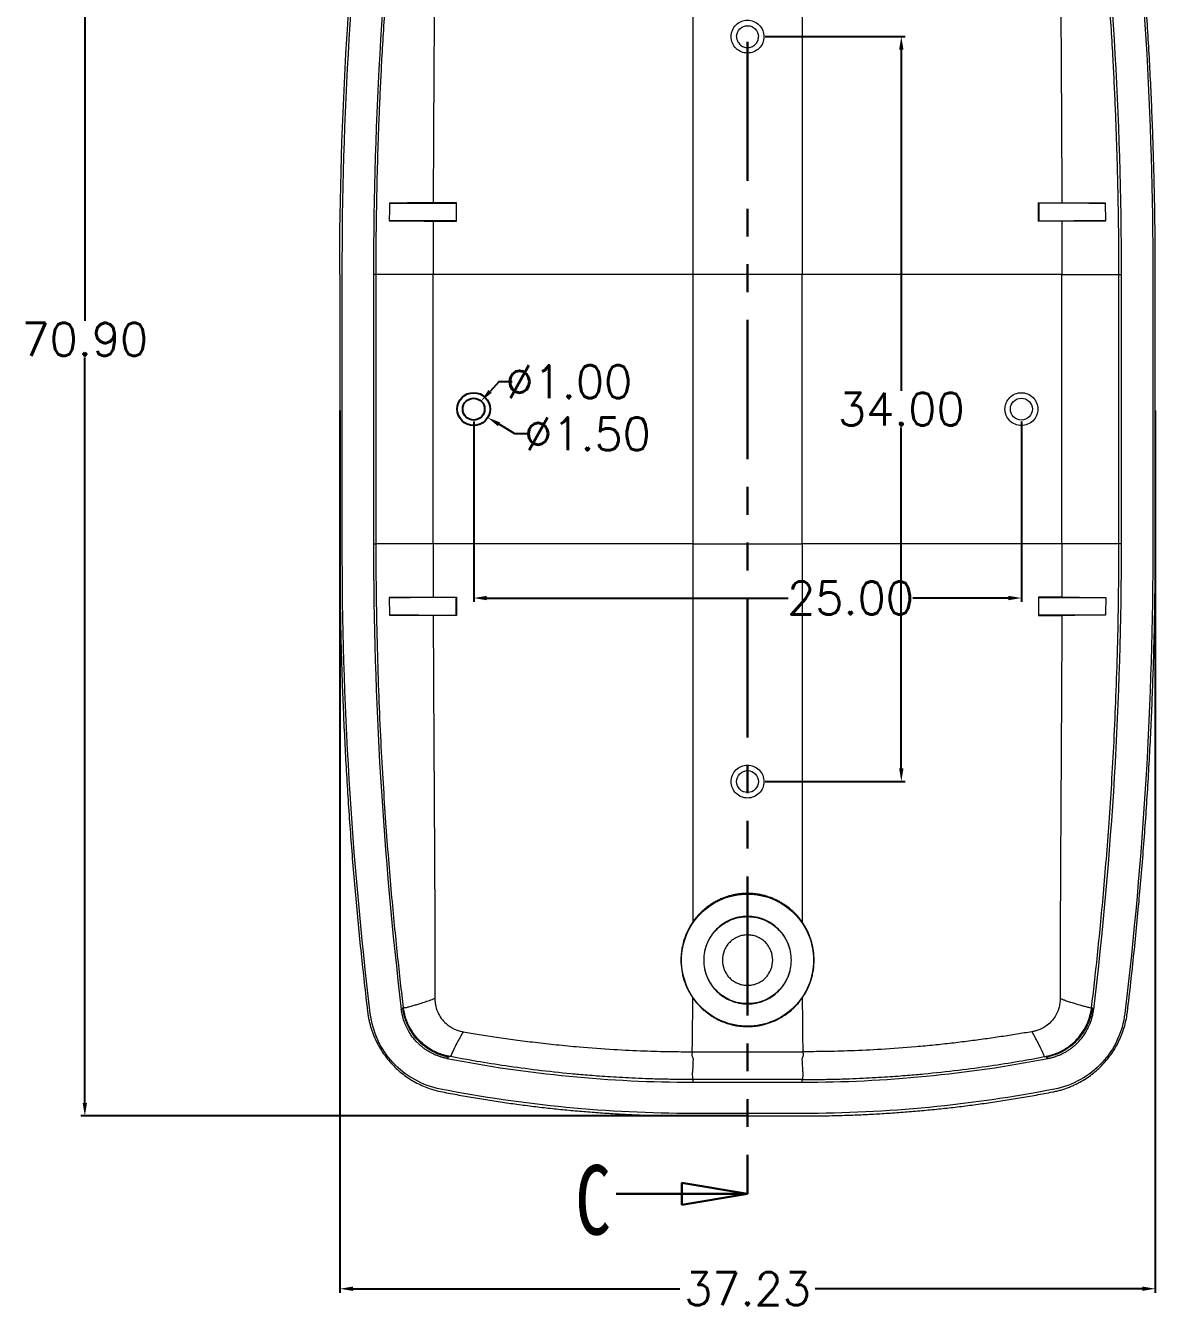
# Model space of a CAD drawing. Header units: inches. Extents: x 1127 to 2406, y 573 to 922.
# Drawn here: x 2200.9 to 2252.4, y 659.8 to 718.4 of the extents above; entities that cross this region are included whole.
import ezdxf

# ---------------------------------------------------------------- set-up
doc = ezdxf.new("R2010")
doc.units = ezdxf.units.IN
doc.linetypes.add('PHANTOM', pattern=[12.7, 6.35, -1.27, 1.27, -1.27, 1.27, -1.27])
doc.styles.add('SLDTEXTSTYLE0', font='TXT', dxfattribs={"width": 0.75})
doc.styles.get("Standard").update_dxf_attribs({"font": 'txt', "bigfont": 'gbcbig.shx'})
doc.dimstyles.new('2', dxfattribs={"dimtxt": 1.5, "dimasz": 0.6, "dimexe": 0.18, "dimexo": 0.0625, "dimgap": 0.09, "dimtad": 0, "dimtih": 1, "dimtoh": 1, "dimzin": 0, "dimdsep": 46, "dimtxsty": 'Standard', "dimcen": 0, "dimadec": 0, "dimazin": 2, "dimtfac": 1, "dimtofl": 0, "dimtmove": 0, "dimatfit": 3, "dimfxl": 1, "dimtolj": 1, "dimtzin": 0, "dimarcsym": 0})

# ---------------------------------------------------------------- blocks, each defined once
blk = doc.blocks.new('_CLOSED')
at = {"color": 0, "linetype": 'ByBlock', "lineweight": -2}
for p, q in [((-1, 0.166667), (0, 0)), ((-1, 0.166667), (-1, -0.166667)), ((0, 0), (-1, -0.166667)), ((0, 0), (-1, 0))]:
    blk.add_line(p, q, dxfattribs=at)
blk = doc.blocks.new('*D174')
at = {"color": 0, "lineweight": -2}
for p, q in [((2233.756, 739.552), (2203.391, 739.552)), ((2203.571, 738.952), (2203.571, 704.94)), ((2203.571, 669.248), (2203.571, 703.26)), ((2233.756, 668.648), (2203.391, 668.648))]:
    blk.add_line(p, q, dxfattribs=at)
at = {"color": 0}
for points in [[(2203.471, 738.952), (2203.671, 738.952), (2203.571, 739.552)], [(2203.471, 669.248), (2203.671, 669.248), (2203.571, 668.648)]]:
    blk.add_solid(points, dxfattribs=at)
at = {"layer": 'Defpoints', "color": 0}
for p in [(2203.571, 739.552), (2233.819, 739.552), (2233.819, 668.648)]:
    blk.add_point(p, dxfattribs=at)
at = {"color": 0, "insert": (2203.571, 704.1), "char_height": 1.5, "attachment_point": 5}
blk.add_mtext('\\A1;70.90', dxfattribs=at)
blk = doc.blocks.new('*D175')
at = {"color": 0, "lineweight": -2}
for p, q in [((2215.206, 700.848), (2215.206, 660.583)), ((2252.432, 700.848), (2252.432, 660.583)), ((2215.806, 660.763), (2230.729, 660.763)), ((2251.832, 660.763), (2236.909, 660.763))]:
    blk.add_line(p, q, dxfattribs=at)
at = {"color": 0}
for points in [[(2215.806, 660.863), (2215.806, 660.663), (2215.206, 660.763)], [(2251.832, 660.863), (2251.832, 660.663), (2252.432, 660.763)]]:
    blk.add_solid(points, dxfattribs=at)
at = {"layer": 'Defpoints', "color": 0}
for p in [(2215.206, 700.911), (2252.432, 700.911), (2252.432, 660.763)]:
    blk.add_point(p, dxfattribs=at)
at = {"color": 0, "insert": (2233.819, 660.763), "char_height": 1.5, "attachment_point": 5}
blk.add_mtext('\\A1;37.23', dxfattribs=at)
blk = doc.blocks.new('*D176')
at = {"color": 0, "lineweight": -2}
for p, q in [((2221.319, 700.348), (2221.319, 692.108)), ((2246.319, 700.348), (2246.319, 692.108)), ((2221.919, 692.288), (2235.681, 692.288)), ((2245.719, 692.288), (2241.361, 692.288))]:
    blk.add_line(p, q, dxfattribs=at)
at = {"color": 0}
for points in [[(2221.919, 692.388), (2221.919, 692.188), (2221.319, 692.288)], [(2245.719, 692.388), (2245.719, 692.188), (2246.319, 692.288)]]:
    blk.add_solid(points, dxfattribs=at)
at = {"layer": 'Defpoints', "color": 0}
for p in [(2221.319, 700.411), (2246.319, 700.411), (2246.319, 692.288)]:
    blk.add_point(p, dxfattribs=at)
at = {"color": 0, "insert": (2238.521, 692.288), "char_height": 1.5, "attachment_point": 5}
blk.add_mtext('\\A1;25.00', dxfattribs=at)
blk = doc.blocks.new('*D177')
at = {"color": 0, "lineweight": -2}
for p, q in [((2234.631, 717.911), (2241.018, 717.911)), ((2240.838, 717.311), (2240.838, 701.751)), ((2240.838, 684.511), (2240.838, 700.071)), ((2234.631, 683.911), (2241.018, 683.911))]:
    blk.add_line(p, q, dxfattribs=at)
at = {"color": 0}
for points in [[(2240.738, 717.311), (2240.938, 717.311), (2240.838, 717.911)], [(2240.738, 684.511), (2240.938, 684.511), (2240.838, 683.911)]]:
    blk.add_solid(points, dxfattribs=at)
at = {"layer": 'Defpoints', "color": 0}
for p in [(2234.569, 717.911), (2240.838, 717.911), (2234.569, 683.911)]:
    blk.add_point(p, dxfattribs=at)
at = {"color": 0, "insert": (2240.838, 700.911), "char_height": 1.5, "attachment_point": 5}
blk.add_mtext('\\A1;34.00', dxfattribs=at)
blk = doc.blocks.new('*D193')
at = {"color": 0, "lineweight": -2}
for p, q in [((2222.473, 702.159), (2222.066, 701.718)), ((2223.073, 702.159), (2222.473, 702.159))]:
    blk.add_line(p, q, dxfattribs=at)
at = {"color": 0}
blk.add_solid([(2221.992, 701.786), (2222.139, 701.65), (2221.658, 701.278)], dxfattribs=at)
at = {"layer": 'Defpoints', "color": 0}
for p in [(2221.658, 701.278), (2220.979, 700.544)]:
    blk.add_point(p, dxfattribs=at)
at = {"color": 0, "insert": (2225.663, 702.159), "char_height": 1.5, "attachment_point": 5}
blk.add_mtext('\\A1;∅1.00', dxfattribs=at)
blk = doc.blocks.new('*D194')
at = {"color": 0, "lineweight": -2}
for p, q in [((2223.199, 699.782), (2222.476, 700.216)), ((2223.799, 699.782), (2223.199, 699.782))]:
    blk.add_line(p, q, dxfattribs=at)
at = {"color": 0}
blk.add_solid([(2222.528, 700.302), (2222.425, 700.13), (2221.962, 700.525)], dxfattribs=at)
at = {"layer": 'Defpoints', "color": 0}
for p in [(2220.676, 701.297), (2221.962, 700.525)]:
    blk.add_point(p, dxfattribs=at)
at = {"color": 0, "insert": (2226.514, 699.782), "char_height": 1.5, "attachment_point": 5}
blk.add_mtext('\\A1;∅1.50', dxfattribs=at)

msp = doc.modelspace()

# ---------------------------------------------------------------- linework, layer by layer
at = {"color": 1, "linetype": 'PHANTOM', "lineweight": 30}
msp.add_line((2233.819, 743.079), (2233.819, 665.096), dxfattribs=at)
at = {"color": 7, "linetype": 'Continuous', "lineweight": 15}
for p, q in [((2217.482, 710.311), (2220.519, 710.311)), ((2220.519, 710.311), (2220.537, 710.329)), ((2220.519, 710.311), (2220.519, 709.511)), ((2220.537, 709.492), (2220.537, 710.329)), ((2247.119, 710.311), (2247.101, 710.329)), ((2247.119, 710.311), (2247.119, 709.511)), ((2250.155, 710.311), (2247.119, 710.311)), ((2250.173, 709.511), (2250.155, 710.311)), ((2220.519, 709.511), (2217.465, 709.511)), ((2220.537, 709.492), (2220.519, 709.511)), ((2247.101, 709.492), (2247.119, 709.511)), ((2247.119, 709.511), (2250.173, 709.511)), ((2215.206, 707.061), (2215.206, 694.761)), ((2215.319, 694.761), (2215.319, 707.061)), ((2216.748, 707.061), (2216.748, 694.761)), ((2216.866, 707.061), (2216.748, 707.061)), ((2216.866, 694.761), (2216.866, 707.061)), ((2219.467, 694.761), (2219.467, 707.061)), ((2231.319, 707.061), (2219.467, 707.061)), ((2236.319, 707.061), (2231.319, 707.061)), ((2231.319, 707.061), (2231.319, 694.761)), ((2248.171, 707.061), (2236.319, 707.061)), ((2236.319, 694.761), (2236.319, 707.061)), ((2248.171, 694.761), (2248.171, 707.061)), ((2250.771, 707.061), (2250.89, 707.061)), ((2250.771, 694.761), (2250.771, 707.061)), ((2250.89, 694.761), (2250.89, 707.061)), ((2252.319, 707.061), (2252.319, 694.761)), ((2252.432, 694.761), (2252.432, 707.061)), ((2216.748, 694.761), (2216.866, 694.761)), ((2231.319, 694.761), (2219.467, 694.761)), ((2231.319, 694.761), (2236.319, 694.761)), ((2248.171, 694.761), (2236.319, 694.761)), ((2250.89, 694.761), (2250.771, 694.761)), ((2217.465, 692.311), (2217.482, 691.511)), ((2220.519, 692.311), (2217.465, 692.311)), ((2220.537, 692.329), (2220.519, 692.311)), ((2220.519, 691.511), (2220.519, 692.311)), ((2247.101, 692.329), (2247.119, 692.311)), ((2247.101, 692.329), (2247.101, 691.493)), ((2247.119, 692.311), (2250.173, 692.311)), ((2247.119, 691.511), (2247.119, 692.311)), ((2217.482, 691.511), (2220.519, 691.511)), ((2220.519, 691.511), (2220.537, 691.493)), ((2247.119, 691.511), (2247.101, 691.493)), ((2250.155, 691.511), (2247.119, 691.511)), ((2216.476, 673.41), (2216.486, 673.334)), ((2218.016, 673.514), (2218.083, 673.578)), ((2249.621, 673.514), (2249.555, 673.578)), ((2251.151, 673.333), (2251.161, 673.409)), ((2220.096, 671.275), (2220.167, 671.336)), ((2220.184, 671.371), (2220.167, 671.336)), ((2231.296, 671.581), (2236.341, 671.581)), ((2247.436, 671.368), (2247.47, 671.336)), ((2247.47, 671.336), (2247.542, 671.275)), ((2231.319, 670.31), (2231.319, 670.19)), ((2236.319, 670.31), (2231.319, 670.31)), ((2231.319, 670.19), (2236.319, 670.19)), ((2236.319, 670.19), (2236.319, 670.31)), ((2236.319, 668.761), (2231.319, 668.761)), ((2231.319, 668.648), (2236.319, 668.648))]:
    msp.add_line(p, q, dxfattribs=at)
at = {"color": 7, "linetype": 'Continuous', "lineweight": 30}
msp.add_line((2227.819, 665.096), (2233.819, 665.096), dxfattribs=at)
for radius in [0.75, 0.5]:
    msp.add_circle((2221.319, 700.911), radius)
at = {"color": 7, "linetype": 'Continuous', "lineweight": 15}
for points in [[(2215.206, 707.061), (2215.206, 714.225), (2215.635, 721.39), (2216.488, 728.504)], [(2215.319, 707.061), (2215.319, 714.223), (2215.747, 721.385), (2216.6, 728.496)], [(2218.037, 728.475), (2217.179, 721.372), (2216.748, 714.216), (2216.748, 707.061)], [(2250.89, 707.061), (2250.89, 714.216), (2250.459, 721.372), (2249.601, 728.475)], [(2251.038, 728.496), (2251.891, 721.385), (2252.319, 714.223), (2252.319, 707.061)], [(2231.319, 724.326), (2231.319, 718.597), (2231.319, 712.829), (2231.319, 707.061)], [(2236.319, 724.326), (2236.319, 718.597), (2236.319, 712.829), (2236.319, 707.061)], [(2217.482, 710.311), (2217.476, 710.044), (2217.47, 709.777), (2217.465, 709.511)], [(2247.101, 710.329), (2247.456, 710.328), (2247.811, 710.328), (2248.166, 710.328)], [(2247.101, 709.492), (2247.101, 709.771), (2247.101, 710.05), (2247.101, 710.329)], [(2219.47, 709.493), (2219.467, 708.683), (2219.466, 707.872), (2219.467, 707.061)], [(2248.168, 709.493), (2247.812, 709.493), (2247.457, 709.493), (2247.101, 709.492)], [(2250.173, 709.511), (2249.573, 709.504), (2248.901, 709.498), (2248.168, 709.493)], [(2248.168, 709.493), (2248.171, 708.683), (2248.172, 707.872), (2248.171, 707.061)], [(2219.467, 707.061), (2218.479, 707.061), (2217.604, 707.061), (2216.866, 707.061)], [(2248.171, 707.061), (2249.159, 707.061), (2250.034, 707.061), (2250.771, 707.061)], [(2216.6, 673.325), (2215.747, 680.436), (2215.319, 687.598), (2215.319, 694.761)], [(2216.748, 694.761), (2216.748, 687.662), (2217.172, 680.563), (2218.016, 673.514)], [(2219.467, 694.761), (2218.479, 694.761), (2217.604, 694.761), (2216.866, 694.761)], [(2219.467, 694.761), (2219.466, 693.95), (2219.467, 693.139), (2219.47, 692.328)], [(2231.319, 694.761), (2231.319, 688.993), (2231.319, 683.225), (2231.319, 677.496)], [(2236.319, 694.761), (2236.319, 688.993), (2236.319, 683.225), (2236.319, 677.496)], [(2248.171, 694.761), (2248.172, 693.95), (2248.171, 693.139), (2248.168, 692.328)], [(2250.771, 694.761), (2250.034, 694.761), (2249.159, 694.761), (2248.171, 694.761)], [(2249.621, 673.514), (2250.466, 680.563), (2250.89, 687.662), (2250.89, 694.761)], [(2252.319, 694.761), (2252.319, 687.598), (2251.891, 680.436), (2251.038, 673.325)], [(2219.47, 692.328), (2219.825, 692.328), (2220.181, 692.328), (2220.537, 692.329)], [(2220.537, 692.329), (2220.537, 692.05), (2220.537, 691.771), (2220.537, 691.493)], [(2248.168, 692.328), (2248.901, 692.323), (2249.573, 692.317), (2250.173, 692.311)], [(2250.173, 692.311), (2250.167, 692.044), (2250.161, 691.777), (2250.155, 691.511)], [(2220.537, 691.493), (2220.182, 691.493), (2219.827, 691.493), (2219.472, 691.494)], [(2220.259, 671.357), (2220.234, 671.361), (2220.209, 671.366), (2220.184, 671.371)], [(2220.096, 671.275), (2223.79, 670.554), (2227.555, 670.19), (2231.319, 670.19)], [(2236.319, 670.19), (2240.083, 670.19), (2243.847, 670.554), (2247.542, 671.275)], [(2231.319, 668.761), (2227.456, 668.761), (2223.594, 669.135), (2219.803, 669.876)], [(2247.834, 669.876), (2244.043, 669.135), (2240.181, 668.761), (2236.319, 668.761)]]:
    msp.add_open_spline(points, degree=3, dxfattribs=at)
for points, knots in [([(2252.432, 707.061), (2252.431, 707.509), (2252.429, 708.405), (2252.413, 709.749), (2252.388, 711.093), (2252.353, 712.436), (2252.308, 713.778), (2252.253, 715.12), (2252.188, 716.461), (2252.113, 717.802), (2252.028, 719.142), (2251.932, 720.481), (2251.827, 721.82), (2251.712, 723.158), (2251.587, 724.495), (2251.452, 725.832), (2251.307, 727.169), (2251.202, 728.059), (2251.149, 728.504)], [0, 0, 0, 0, 0.062561, 0.125098, 0.187613, 0.250112, 0.312596, 0.37507, 0.437537, 0.5, 0.562463, 0.62493, 0.687404, 0.749888, 0.812387, 0.874902, 0.937439, 1, 1, 1, 1]), ([(2219.55, 727.077), (2219.55, 726.705), (2219.549, 725.935), (2219.546, 724.739), (2219.542, 723.462), (2219.535, 722.103), (2219.528, 720.662), (2219.519, 719.139), (2219.509, 717.535), (2219.499, 715.848), (2219.488, 714.081), (2219.479, 712.231), (2219.474, 710.971), (2219.472, 710.328)], [0, 0, 0, 0, 0.066883, 0.138582, 0.215092, 0.29641, 0.382533, 0.473457, 0.569179, 0.669696, 0.775005, 0.885105, 1, 1, 1, 1]), ([(2248.087, 727.077), (2248.087, 726.705), (2248.088, 725.936), (2248.091, 724.74), (2248.096, 723.462), (2248.102, 722.103), (2248.11, 720.662), (2248.119, 719.139), (2248.129, 717.535), (2248.139, 715.849), (2248.149, 714.081), (2248.159, 712.232), (2248.163, 710.971), (2248.166, 710.328)], [0, 0, 0, 0, 0.06688, 0.138576, 0.215085, 0.296401, 0.382524, 0.473448, 0.56917, 0.669689, 0.775, 0.885102, 1, 1, 1, 1]), ([(2216.866, 707.061), (2216.867, 707.516), (2216.869, 708.413), (2216.885, 709.74), (2216.908, 711.026), (2216.94, 712.273), (2216.979, 713.48), (2217.024, 714.648), (2217.075, 715.776), (2217.16, 717.416), (2217.289, 719.5), (2217.478, 721.961), (2217.676, 724.18), (2217.821, 725.577), (2217.89, 726.236)], [0, 0, 0, 0, 0.071091, 0.140122, 0.207096, 0.272016, 0.334884, 0.3957, 0.454465, 0.511176, 0.652115, 0.780576, 0.896542, 1, 1, 1, 1]), ([(2250.771, 707.061), (2250.77, 707.516), (2250.768, 708.413), (2250.753, 709.74), (2250.729, 711.026), (2250.698, 712.273), (2250.659, 713.48), (2250.613, 714.648), (2250.562, 715.776), (2250.478, 717.416), (2250.349, 719.5), (2250.16, 721.961), (2249.962, 724.18), (2249.816, 725.577), (2249.748, 726.236)], [0, 0, 0, 0, 0.071091, 0.140122, 0.207097, 0.272017, 0.334884, 0.395701, 0.454465, 0.511176, 0.652115, 0.780575, 0.896542, 1, 1, 1, 1]), ([(2233.069, 717.911), (2233.069, 718.107), (2233.15, 718.302), (2233.427, 718.58), (2233.622, 718.661), (2234.015, 718.661), (2234.21, 718.58), (2234.488, 718.302), (2234.569, 718.107), (2234.569, 717.911)], [0, 0, 0, 0, 0.25, 0.25, 0.5, 0.5, 0.75, 0.75, 1, 1, 1, 1]), ([(2233.319, 717.911), (2233.319, 718.041), (2233.373, 718.172), (2233.558, 718.357), (2233.688, 718.411), (2233.95, 718.411), (2234.08, 718.357), (2234.265, 718.172), (2234.319, 718.041), (2234.319, 717.911)], [0, 0, 0, 0, 0.25, 0.25, 0.5, 0.5, 0.75, 0.75, 1, 1, 1, 1]), ([(2234.569, 717.911), (2234.569, 717.714), (2234.488, 717.519), (2234.21, 717.241), (2234.015, 717.161), (2233.622, 717.161), (2233.427, 717.241), (2233.15, 717.519), (2233.069, 717.714), (2233.069, 717.911)], [0, 0, 0, 0, 0.25, 0.25, 0.5, 0.5, 0.75, 0.75, 1, 1, 1, 1]), ([(2233.319, 717.911), (2233.32, 717.89), (2233.321, 717.848), (2233.333, 717.786), (2233.357, 717.714), (2233.398, 717.634), (2233.484, 717.528), (2233.625, 717.435), (2233.819, 717.399), (2234.012, 717.435), (2234.153, 717.528), (2234.24, 717.634), (2234.285, 717.723), (2234.314, 717.816), (2234.317, 717.879), (2234.319, 717.911)], [0, 0, 0, 0, 0.040161, 0.080076, 0.120385, 0.185366, 0.250689, 0.380301, 0.500046, 0.619792, 0.749403, 0.814385, 0.879708, 0.939771, 1, 1, 1, 1]), ([(2219.472, 710.328), (2219.382, 710.327), (2219.201, 710.326), (2218.937, 710.324), (2218.68, 710.322), (2218.428, 710.32), (2218.182, 710.317), (2217.942, 710.315), (2217.708, 710.313), (2217.558, 710.311), (2217.482, 710.311)], [0, 0, 0, 0, 0.125262, 0.250295, 0.375176, 0.499982, 0.62479, 0.749678, 0.874722, 1, 1, 1, 1]), ([(2220.537, 710.329), (2220.359, 710.329), (2220.004, 710.328), (2219.649, 710.328), (2219.472, 710.328)], [0, 0, 0, 0, 0.5, 1, 1, 1, 1]), ([(2248.166, 710.328), (2248.255, 710.327), (2248.434, 710.326), (2248.696, 710.324), (2248.954, 710.322), (2249.206, 710.32), (2249.452, 710.317), (2249.693, 710.315), (2249.928, 710.313), (2250.079, 710.311), (2250.155, 710.311)], [0, 0, 0, 0, 0.124142, 0.248494, 0.373074, 0.497898, 0.622986, 0.748353, 0.874019, 1, 1, 1, 1]), ([(2217.465, 709.511), (2217.541, 709.51), (2217.692, 709.508), (2217.928, 709.506), (2218.169, 709.504), (2218.417, 709.502), (2218.67, 709.499), (2218.93, 709.497), (2219.196, 709.495), (2219.378, 709.494), (2219.47, 709.493)], [0, 0, 0, 0, 0.125299, 0.250354, 0.375243, 0.500047, 0.624845, 0.749716, 0.874742, 1, 1, 1, 1]), ([(2219.47, 709.493), (2219.647, 709.493), (2220.003, 709.493), (2220.359, 709.493), (2220.537, 709.492)], [0, 0, 0, 0, 0.5, 1, 1, 1, 1]), ([(2245.569, 700.911), (2245.569, 701.107), (2245.65, 701.302), (2245.927, 701.58), (2246.122, 701.661), (2246.515, 701.661), (2246.71, 701.58), (2246.988, 701.302), (2247.069, 701.107), (2247.069, 700.911)], [0, 0, 0, 0, 0.25, 0.25, 0.5, 0.5, 0.75, 0.75, 1, 1, 1, 1]), ([(2245.819, 700.911), (2245.819, 701.041), (2245.873, 701.172), (2246.058, 701.357), (2246.188, 701.411), (2246.45, 701.411), (2246.58, 701.357), (2246.765, 701.172), (2246.819, 701.041), (2246.819, 700.911)], [0, 0, 0, 0, 0.25, 0.25, 0.5, 0.5, 0.75, 0.75, 1, 1, 1, 1]), ([(2247.069, 700.911), (2247.069, 700.714), (2246.988, 700.519), (2246.71, 700.241), (2246.515, 700.161), (2246.122, 700.161), (2245.927, 700.241), (2245.65, 700.519), (2245.569, 700.714), (2245.569, 700.911)], [0, 0, 0, 0, 0.25, 0.25, 0.5, 0.5, 0.75, 0.75, 1, 1, 1, 1]), ([(2246.819, 700.911), (2246.819, 700.78), (2246.765, 700.65), (2246.58, 700.464), (2246.45, 700.411), (2246.188, 700.411), (2246.058, 700.464), (2245.873, 700.65), (2245.819, 700.78), (2245.819, 700.911)], [0, 0, 0, 0, 0.25, 0.25, 0.5, 0.5, 0.75, 0.75, 1, 1, 1, 1]), ([(2215.206, 694.761), (2215.207, 694.314), (2215.209, 693.422), (2215.224, 692.084), (2215.249, 690.746), (2215.284, 689.409), (2215.328, 688.072), (2215.383, 686.736), (2215.447, 685.401), (2215.522, 684.066), (2215.606, 682.732), (2215.701, 681.398), (2215.805, 680.065), (2215.919, 678.733), (2216.043, 677.401), (2216.177, 676.07), (2216.321, 674.739), (2216.424, 673.853), (2216.476, 673.41)], [0, 0, 0, 0, 0.06256, 0.125097, 0.187612, 0.250111, 0.312595, 0.375069, 0.437536, 0.5, 0.562464, 0.624931, 0.687405, 0.749889, 0.812388, 0.874903, 0.93744, 1, 1, 1, 1]), ([(2218.116, 673.582), (2218.072, 673.965), (2217.978, 674.767), (2217.842, 676.021), (2217.705, 677.379), (2217.568, 678.841), (2217.436, 680.407), (2217.31, 682.076), (2217.192, 683.866), (2217.085, 685.786), (2216.994, 687.844), (2216.924, 690.033), (2216.876, 692.353), (2216.869, 693.944), (2216.866, 694.761)], [0, 0, 0, 0, 0.0545616, 0.1139955, 0.178298, 0.247465, 0.3214924, 0.4003765, 0.4841133, 0.5750111, 0.6720495, 0.775223, 0.8845356, 1, 1, 1, 1]), ([(2249.521, 673.579), (2249.566, 673.962), (2249.659, 674.763), (2249.795, 676.018), (2249.933, 677.376), (2250.069, 678.838), (2250.202, 680.404), (2250.328, 682.074), (2250.446, 683.864), (2250.552, 685.784), (2250.643, 687.842), (2250.714, 690.032), (2250.762, 692.352), (2250.768, 693.943), (2250.771, 694.761)], [0, 0, 0, 0, 0.054555, 0.113984, 0.178284, 0.24745, 0.321479, 0.400366, 0.484108, 0.575004, 0.672043, 0.775217, 0.884532, 1, 1, 1, 1]), ([(2251.161, 673.409), (2251.213, 673.853), (2251.317, 674.739), (2251.46, 676.07), (2251.595, 677.401), (2251.719, 678.733), (2251.833, 680.065), (2251.937, 681.398), (2252.031, 682.732), (2252.116, 684.066), (2252.19, 685.401), (2252.255, 686.736), (2252.309, 688.072), (2252.354, 689.409), (2252.389, 690.746), (2252.413, 692.084), (2252.429, 693.422), (2252.431, 694.314), (2252.432, 694.761)], [0, 0, 0, 0, 0.06256, 0.125097, 0.187612, 0.250111, 0.312595, 0.375069, 0.437536, 0.5, 0.562464, 0.624931, 0.687405, 0.749889, 0.812388, 0.874903, 0.93744, 1, 1, 1, 1]), ([(2217.465, 692.311), (2217.541, 692.311), (2217.692, 692.313), (2217.928, 692.315), (2218.169, 692.317), (2218.417, 692.32), (2218.67, 692.322), (2218.93, 692.324), (2219.196, 692.326), (2219.378, 692.327), (2219.47, 692.328)], [0, 0, 0, 0, 0.125299, 0.250354, 0.375243, 0.500047, 0.624845, 0.749716, 0.874742, 1, 1, 1, 1]), ([(2248.168, 692.328), (2247.99, 692.328), (2247.634, 692.328), (2247.279, 692.329), (2247.101, 692.329)], [0, 0, 0, 0, 0.5, 1, 1, 1, 1]), ([(2219.472, 691.494), (2219.382, 691.494), (2219.201, 691.495), (2218.937, 691.497), (2218.68, 691.5), (2218.428, 691.502), (2218.182, 691.504), (2217.942, 691.506), (2217.708, 691.508), (2217.558, 691.51), (2217.482, 691.511)], [0, 0, 0, 0, 0.125262, 0.250295, 0.375176, 0.499982, 0.62479, 0.749678, 0.874722, 1, 1, 1, 1]), ([(2219.472, 691.494), (2219.473, 691.073), (2219.476, 690.244), (2219.482, 689.018), (2219.488, 687.826), (2219.495, 686.667), (2219.501, 685.543), (2219.508, 684.453), (2219.514, 683.396), (2219.52, 682.374), (2219.526, 681.386), (2219.531, 680.433), (2219.536, 679.513), (2219.54, 678.627), (2219.543, 677.776), (2219.546, 676.958), (2219.548, 676.175), (2219.55, 675.426), (2219.551, 674.71), (2219.55, 674.245), (2219.55, 674.018)], [0, 0, 0, 0, 0.071863, 0.141807, 0.209836, 0.275948, 0.340145, 0.402425, 0.462787, 0.521232, 0.577758, 0.632364, 0.68505, 0.735815, 0.784657, 0.831575, 0.87657, 0.91964, 0.960783, 1, 1, 1, 1]), ([(2247.101, 691.493), (2247.278, 691.493), (2247.633, 691.493), (2247.988, 691.493), (2248.166, 691.494)], [0, 0, 0, 0, 0.5, 1, 1, 1, 1]), ([(2248.166, 691.494), (2248.164, 691.073), (2248.161, 690.244), (2248.156, 689.018), (2248.149, 687.825), (2248.143, 686.667), (2248.136, 685.543), (2248.13, 684.453), (2248.123, 683.396), (2248.117, 682.374), (2248.111, 681.387), (2248.106, 680.433), (2248.101, 679.514), (2248.097, 678.628), (2248.094, 677.777), (2248.091, 676.96), (2248.089, 676.177), (2248.088, 675.428), (2248.087, 674.713), (2248.087, 674.247), (2248.087, 674.021)], [0, 0, 0, 0, 0.07188, 0.141839, 0.20988, 0.276004, 0.340209, 0.402496, 0.462864, 0.521312, 0.577839, 0.632444, 0.685127, 0.735886, 0.784721, 0.831631, 0.876615, 0.919672, 0.9608, 1, 1, 1, 1]), ([(2250.155, 691.511), (2250.079, 691.51), (2249.928, 691.508), (2249.693, 691.506), (2249.452, 691.504), (2249.206, 691.502), (2248.954, 691.5), (2248.696, 691.497), (2248.434, 691.495), (2248.255, 691.494), (2248.166, 691.494)], [0, 0, 0, 0, 0.125981, 0.251647, 0.377014, 0.502102, 0.626926, 0.751506, 0.875858, 1, 1, 1, 1]), ([(2233.069, 683.911), (2233.069, 684.107), (2233.15, 684.302), (2233.427, 684.58), (2233.622, 684.661), (2234.015, 684.661), (2234.21, 684.58), (2234.488, 684.302), (2234.569, 684.107), (2234.569, 683.911)], [0, 0, 0, 0, 0.25, 0.25, 0.5, 0.5, 0.75, 0.75, 1, 1, 1, 1]), ([(2233.319, 683.911), (2233.319, 684.041), (2233.373, 684.172), (2233.558, 684.357), (2233.688, 684.411), (2233.95, 684.411), (2234.08, 684.357), (2234.265, 684.172), (2234.319, 684.041), (2234.319, 683.911)], [0, 0, 0, 0, 0.25, 0.25, 0.5, 0.5, 0.75, 0.75, 1, 1, 1, 1]), ([(2234.569, 683.911), (2234.569, 683.714), (2234.488, 683.519), (2234.21, 683.241), (2234.015, 683.161), (2233.622, 683.161), (2233.427, 683.241), (2233.15, 683.519), (2233.069, 683.714), (2233.069, 683.911)], [0, 0, 0, 0, 0.25, 0.25, 0.5, 0.5, 0.75, 0.75, 1, 1, 1, 1]), ([(2234.319, 683.911), (2234.319, 683.78), (2234.265, 683.65), (2234.08, 683.464), (2233.95, 683.411), (2233.688, 683.411), (2233.558, 683.464), (2233.373, 683.65), (2233.319, 683.78), (2233.319, 683.911)], [0, 0, 0, 0, 0.25, 0.25, 0.5, 0.5, 0.75, 0.75, 1, 1, 1, 1]), ([(2233.819, 672.747), (2233.424, 672.747), (2233.03, 672.825), (2232.301, 673.127), (2231.967, 673.35), (2231.409, 673.908), (2231.185, 674.243), (2230.883, 674.972), (2230.805, 675.366), (2230.805, 676.155), (2230.883, 676.549), (2231.185, 677.278), (2231.409, 677.613), (2231.967, 678.171), (2232.301, 678.394), (2233.03, 678.696), (2233.424, 678.775), (2233.819, 678.775)], [0, 0, 0, 0, 0.125, 0.125, 0.25, 0.25, 0.375, 0.375, 0.5, 0.5, 0.625, 0.625, 0.75, 0.75, 0.875, 0.875, 1, 1, 1, 1]), ([(2233.819, 678.807), (2233.76, 678.806), (2233.643, 678.804), (2233.466, 678.788), (2233.29, 678.762), (2233.115, 678.726), (2232.941, 678.679), (2232.77, 678.622), (2232.601, 678.554), (2232.435, 678.476), (2232.274, 678.387), (2232.117, 678.288), (2231.966, 678.18), (2231.821, 678.061), (2231.683, 677.933), (2231.553, 677.796), (2231.43, 677.651), (2231.356, 677.548), (2231.318, 677.496)], [0, 0, 0, 0, 0.05977, 0.119894, 0.180376, 0.241217, 0.302419, 0.363984, 0.425914, 0.488211, 0.550876, 0.613912, 0.67732, 0.741102, 0.80526, 0.869794, 0.934707, 1, 1, 1, 1]), ([(2236.319, 677.496), (2236.284, 677.545), (2236.214, 677.642), (2236.099, 677.779), (2235.978, 677.91), (2235.849, 678.032), (2235.714, 678.146), (2235.574, 678.251), (2235.429, 678.347), (2235.279, 678.435), (2235.125, 678.514), (2234.967, 678.583), (2234.807, 678.643), (2234.645, 678.694), (2234.481, 678.735), (2234.316, 678.767), (2234.15, 678.79), (2233.984, 678.804), (2233.874, 678.806), (2233.819, 678.807)], [0, 0, 0, 0, 0.061463, 0.122589, 0.183379, 0.243835, 0.303959, 0.363751, 0.423212, 0.482345, 0.541151, 0.599631, 0.657786, 0.715619, 0.773131, 0.830323, 0.887198, 0.943756, 1, 1, 1, 1]), ([(2233.819, 678.775), (2234.213, 678.775), (2234.608, 678.696), (2235.337, 678.394), (2235.671, 678.171), (2236.229, 677.613), (2236.452, 677.278), (2236.754, 676.549), (2236.833, 676.155), (2236.833, 675.366), (2236.754, 674.972), (2236.452, 674.243), (2236.229, 673.908), (2235.671, 673.35), (2235.337, 673.127), (2234.608, 672.825), (2234.213, 672.747), (2233.819, 672.747)], [0, 0, 0, 0, 0.125, 0.125, 0.25, 0.25, 0.375, 0.375, 0.5, 0.5, 0.625, 0.625, 0.75, 0.75, 0.875, 0.875, 1, 1, 1, 1]), ([(2231.318, 677.496), (2231.289, 677.451), (2231.227, 677.359), (2231.141, 677.209), (2231.059, 677.045), (2230.983, 676.867), (2230.915, 676.674), (2230.858, 676.466), (2230.814, 676.244), (2230.785, 676.009), (2230.773, 675.694), (2230.803, 675.304), (2230.895, 674.907), (2231.018, 674.573), (2231.151, 674.298), (2231.262, 674.126), (2231.318, 674.039)], [0, 0, 0, 0, 0.043849, 0.090642, 0.14038, 0.193063, 0.248689, 0.307257, 0.368767, 0.433217, 0.500606, 0.625867, 0.751093, 0.832925, 0.915894, 1, 1, 1, 1]), ([(2235.819, 675.761), (2235.819, 676.022), (2235.767, 676.284), (2235.566, 676.768), (2235.418, 676.99), (2235.048, 677.36), (2234.826, 677.508), (2234.342, 677.709), (2234.081, 677.761), (2233.557, 677.761), (2233.295, 677.709), (2232.812, 677.508), (2232.59, 677.36), (2232.219, 676.99), (2232.071, 676.768), (2231.871, 676.284), (2231.819, 676.022), (2231.819, 675.761)], [0, 0, 0, 0, 0.125, 0.125, 0.25, 0.25, 0.375, 0.375, 0.5, 0.5, 0.625, 0.625, 0.75, 0.75, 0.875, 0.875, 1, 1, 1, 1]), ([(2231.833, 675.761), (2231.833, 676.021), (2231.884, 676.28), (2232.083, 676.761), (2232.231, 676.981), (2232.598, 677.349), (2232.819, 677.496), (2233.299, 677.695), (2233.559, 677.747), (2234.079, 677.747), (2234.339, 677.695), (2234.819, 677.496), (2235.039, 677.349), (2235.407, 676.981), (2235.554, 676.761), (2235.753, 676.28), (2235.805, 676.021), (2235.805, 675.761)], [0, 0, 0, 0, 0.125, 0.125, 0.25, 0.25, 0.375, 0.375, 0.5, 0.5, 0.625, 0.625, 0.75, 0.75, 0.875, 0.875, 1, 1, 1, 1]), ([(2236.319, 674.039), (2236.349, 674.084), (2236.412, 674.177), (2236.498, 674.328), (2236.58, 674.491), (2236.655, 674.669), (2236.75, 674.938), (2236.835, 675.304), (2236.869, 675.75), (2236.84, 676.174), (2236.762, 676.56), (2236.643, 676.909), (2236.497, 677.221), (2236.377, 677.407), (2236.319, 677.496)], [0, 0, 0, 0, 0.0443305, 0.0913949, 0.1411945, 0.1937305, 0.2490043, 0.3742246, 0.4995123, 0.6131221, 0.7199799, 0.8200809, 0.9134215, 1, 1, 1, 1]), ([(2233.819, 676.911), (2233.783, 676.91), (2233.71, 676.908), (2233.603, 676.892), (2233.498, 676.867), (2233.355, 676.818), (2233.183, 676.729), (2233, 676.579), (2232.851, 676.397), (2232.712, 676.129), (2232.641, 675.761), (2232.712, 675.393), (2232.85, 675.125), (2233, 674.942), (2233.183, 674.792), (2233.387, 674.687), (2233.602, 674.622), (2233.746, 674.614), (2233.819, 674.611)], [0, 0, 0, 0, 0.03017, 0.060089, 0.090026, 0.120251, 0.185236, 0.25037, 0.315356, 0.38049, 0.500066, 0.619641, 0.684627, 0.749761, 0.814746, 0.879881, 0.939904, 1, 1, 1, 1]), ([(2233.819, 674.611), (2233.855, 674.612), (2233.927, 674.613), (2234.034, 674.629), (2234.14, 674.654), (2234.282, 674.703), (2234.455, 674.792), (2234.637, 674.942), (2234.787, 675.125), (2234.926, 675.393), (2234.997, 675.761), (2234.926, 676.128), (2234.787, 676.396), (2234.638, 676.579), (2234.455, 676.729), (2234.25, 676.834), (2234.036, 676.899), (2233.891, 676.907), (2233.819, 676.911)], [0, 0, 0, 0, 0.03017, 0.060089, 0.090026, 0.120251, 0.185236, 0.25037, 0.315356, 0.38049, 0.500066, 0.619641, 0.684627, 0.749761, 0.814746, 0.879881, 0.939904, 1, 1, 1, 1]), ([(2231.819, 675.761), (2231.819, 675.499), (2231.871, 675.237), (2232.071, 674.753), (2232.219, 674.531), (2232.59, 674.161), (2232.812, 674.013), (2233.295, 673.813), (2233.557, 673.761), (2234.081, 673.761), (2234.342, 673.813), (2234.826, 674.013), (2235.048, 674.161), (2235.418, 674.531), (2235.566, 674.753), (2235.767, 675.237), (2235.819, 675.499), (2235.819, 675.761)], [0, 0, 0, 0, 0.125, 0.125, 0.25, 0.25, 0.375, 0.375, 0.5, 0.5, 0.625, 0.625, 0.75, 0.75, 0.875, 0.875, 1, 1, 1, 1]), ([(2235.805, 675.761), (2235.805, 675.501), (2235.753, 675.241), (2235.554, 674.76), (2235.407, 674.54), (2235.039, 674.172), (2234.819, 674.025), (2234.339, 673.826), (2234.079, 673.775), (2233.559, 673.775), (2233.299, 673.826), (2232.819, 674.025), (2232.598, 674.172), (2232.231, 674.54), (2232.083, 674.76), (2231.884, 675.241), (2231.833, 675.501), (2231.833, 675.761)], [0, 0, 0, 0, 0.125, 0.125, 0.25, 0.25, 0.375, 0.375, 0.5, 0.5, 0.625, 0.625, 0.75, 0.75, 0.875, 0.875, 1, 1, 1, 1]), ([(2218.116, 673.582), (2218.128, 673.584), (2218.158, 673.591), (2218.218, 673.6), (2218.285, 673.613), (2218.373, 673.637), (2218.49, 673.67), (2218.646, 673.714), (2218.843, 673.771), (2219.061, 673.84), (2219.303, 673.922), (2219.467, 673.985), (2219.55, 674.018)], [0, 0, 0, 0, 0.025598, 0.0640373, 0.1277179, 0.1697587, 0.2529196, 0.377577, 0.5015964, 0.6655639, 0.8294807, 1, 1, 1, 1]), ([(2219.55, 674.018), (2219.551, 673.984), (2219.552, 673.924), (2219.562, 673.803), (2219.597, 673.593), (2219.731, 673.216), (2220.051, 672.822), (2220.43, 672.606), (2220.664, 672.531), (2220.774, 672.505), (2220.823, 672.497), (2220.844, 672.493)], [0, 0, 0, 0, 0.046921, 0.082731, 0.169337, 0.34026, 0.632129, 0.843569, 0.932141, 0.969761, 1, 1, 1, 1]), ([(2231.296, 671.581), (2231.303, 671.99), (2231.316, 672.809), (2231.318, 673.629), (2231.319, 674.039)], [0, 0, 0, 0, 0.500026, 1, 1, 1, 1]), ([(2231.318, 674.039), (2231.353, 673.991), (2231.421, 673.896), (2231.533, 673.762), (2231.649, 673.637), (2231.769, 673.522), (2231.892, 673.415), (2232.017, 673.318), (2232.145, 673.229), (2232.274, 673.149), (2232.448, 673.051), (2232.674, 672.947), (2232.955, 672.848), (2233.242, 672.779), (2233.53, 672.736), (2233.723, 672.731), (2233.819, 672.728)], [0, 0, 0, 0, 0.060775, 0.12024, 0.178395, 0.235244, 0.290787, 0.345028, 0.397968, 0.449609, 0.499954, 0.602291, 0.703443, 0.803431, 0.902276, 1, 1, 1, 1]), ([(2233.819, 672.728), (2233.879, 672.729), (2233.999, 672.731), (2234.179, 672.748), (2234.359, 672.775), (2234.538, 672.813), (2234.716, 672.862), (2234.892, 672.922), (2235.065, 672.993), (2235.258, 673.087), (2235.471, 673.211), (2235.7, 673.374), (2235.922, 673.566), (2236.133, 673.787), (2236.256, 673.954), (2236.319, 674.039)], [0, 0, 0, 0, 0.060959, 0.122359, 0.184205, 0.246502, 0.309256, 0.372471, 0.436154, 0.500308, 0.591786, 0.687482, 0.787408, 0.891577, 1, 1, 1, 1]), ([(2236.319, 674.039), (2236.32, 673.629), (2236.322, 672.809), (2236.335, 671.99), (2236.341, 671.581)], [0, 0, 0, 0, 0.499974, 1, 1, 1, 1]), ([(2248.087, 674.021), (2248.087, 674.007), (2248.088, 673.969), (2248.083, 673.892), (2248.07, 673.751), (2248.017, 673.504), (2247.845, 673.117), (2247.503, 672.761), (2247.148, 672.583), (2246.943, 672.523), (2246.853, 672.502), (2246.813, 672.495), (2246.8, 672.493)], [0, 0, 0, 0, 0.018464, 0.053537, 0.107272, 0.214708, 0.403026, 0.686146, 0.873226, 0.943862, 0.98151, 1, 1, 1, 1]), ([(2248.087, 674.021), (2248.102, 674.013), (2248.133, 673.998), (2248.173, 673.98), (2248.22, 673.964), (2248.283, 673.942), (2248.366, 673.911), (2248.546, 673.849), (2248.815, 673.763), (2249.11, 673.681), (2249.344, 673.616), (2249.462, 673.591), (2249.521, 673.579)], [0, 0, 0, 0, 0.031591, 0.063432, 0.083104, 0.127964, 0.191341, 0.252953, 0.498618, 0.747482, 0.872973, 1, 1, 1, 1]), ([(2216.486, 673.334), (2216.496, 673.272), (2216.514, 673.147), (2216.553, 672.963), (2216.599, 672.78), (2216.653, 672.601), (2216.715, 672.423), (2216.786, 672.248), (2216.928, 671.933), (2217.181, 671.496), (2217.598, 670.983), (2218.088, 670.538), (2218.551, 670.237), (2218.945, 670.041), (2219.251, 669.917), (2219.566, 669.816), (2219.781, 669.769), (2219.889, 669.746)], [0, 0, 0, 0, 0.035857, 0.071554, 0.10716, 0.142746, 0.178383, 0.214141, 0.250089, 0.37487, 0.499789, 0.624686, 0.749444, 0.812419, 0.874918, 0.937319, 1, 1, 1, 1]), ([(2219.803, 669.876), (2219.392, 669.956), (2218.993, 670.102), (2218.26, 670.51), (2217.926, 670.772), (2217.355, 671.387), (2217.118, 671.739), (2216.766, 672.5), (2216.65, 672.909), (2216.6, 673.325)], [0, 0, 0, 0, 0.25, 0.25, 0.5, 0.5, 0.75, 0.75, 1, 1, 1, 1]), ([(2220.096, 671.274), (2220.046, 671.285), (2219.945, 671.306), (2219.798, 671.35), (2219.654, 671.401), (2219.514, 671.46), (2219.378, 671.527), (2219.248, 671.601), (2219.123, 671.682), (2219.005, 671.768), (2218.894, 671.859), (2218.789, 671.954), (2218.664, 672.082), (2218.522, 672.251), (2218.372, 672.47), (2218.243, 672.71), (2218.138, 672.966), (2218.059, 673.236), (2218.03, 673.421), (2218.016, 673.514)], [0, 0, 0, 0, 0.047023, 0.094024, 0.140898, 0.187544, 0.233861, 0.279751, 0.325119, 0.369879, 0.413947, 0.457246, 0.499708, 0.578297, 0.659505, 0.742852, 0.827789, 0.913715, 1, 1, 1, 1]), ([(2218.083, 673.578), (2218.084, 673.579), (2218.087, 673.581), (2218.091, 673.583), (2218.094, 673.588), (2218.099, 673.597), (2218.105, 673.596), (2218.111, 673.585), (2218.114, 673.581), (2218.116, 673.582), (2218.116, 673.582)], [0, 0, 0, 0, 0.124855, 0.249762, 0.374835, 0.500019, 0.749364, 0.87464, 0.937242, 1, 1, 1, 1]), ([(2220.167, 671.336), (2220.115, 671.347), (2220.01, 671.369), (2219.855, 671.415), (2219.702, 671.47), (2219.553, 671.535), (2219.408, 671.609), (2219.267, 671.692), (2219.133, 671.784), (2219.005, 671.883), (2218.884, 671.989), (2218.746, 672.127), (2218.594, 672.305), (2218.44, 672.53), (2218.309, 672.774), (2218.203, 673.032), (2218.124, 673.301), (2218.097, 673.486), (2218.083, 673.578)], [0, 0, 0, 0, 0.048934, 0.09825, 0.14785, 0.197632, 0.247492, 0.297324, 0.347022, 0.396484, 0.445607, 0.494295, 0.575804, 0.659122, 0.74375, 0.829149, 0.914755, 1, 1, 1, 1]), ([(2220.184, 671.371), (2220.136, 671.381), (2220.042, 671.401), (2219.903, 671.442), (2219.77, 671.488), (2219.642, 671.54), (2219.52, 671.597), (2219.319, 671.705), (2219.052, 671.887), (2218.734, 672.188), (2218.51, 672.49), (2218.358, 672.768), (2218.266, 672.979), (2218.196, 673.187), (2218.145, 673.386), (2218.126, 673.517), (2218.116, 673.582)], [0, 0, 0, 0, 0.0452314, 0.0899209, 0.1338153, 0.1766563, 0.2181875, 0.2581646, 0.3886756, 0.5167636, 0.6634512, 0.7355395, 0.8101171, 0.8763629, 0.9395232, 1, 1, 1, 1]), ([(2247.436, 671.368), (2247.484, 671.378), (2247.58, 671.397), (2247.719, 671.437), (2247.853, 671.483), (2247.982, 671.534), (2248.104, 671.59), (2248.306, 671.697), (2248.575, 671.878), (2248.881, 672.165), (2249.135, 672.496), (2249.307, 672.816), (2249.416, 673.101), (2249.484, 673.339), (2249.509, 673.499), (2249.521, 673.579)], [0, 0, 0, 0, 0.045306, 0.09003, 0.133908, 0.176673, 0.218061, 0.257819, 0.388193, 0.51606, 0.64414, 0.77237, 0.850006, 0.925975, 1, 1, 1, 1]), ([(2249.555, 673.578), (2249.547, 673.522), (2249.532, 673.411), (2249.495, 673.246), (2249.449, 673.084), (2249.392, 672.926), (2249.325, 672.772), (2249.249, 672.624), (2249.164, 672.482), (2249.072, 672.348), (2248.972, 672.221), (2248.832, 672.062), (2248.637, 671.88), (2248.376, 671.689), (2248.091, 671.532), (2247.788, 671.409), (2247.576, 671.36), (2247.471, 671.335)], [0, 0, 0, 0, 0.051381, 0.102917, 0.154483, 0.205952, 0.257197, 0.308093, 0.35852, 0.408364, 0.457517, 0.505879, 0.602655, 0.701298, 0.800984, 0.900842, 1, 1, 1, 1]), ([(2247.542, 671.274), (2247.592, 671.285), (2247.692, 671.306), (2247.839, 671.35), (2247.984, 671.401), (2248.124, 671.46), (2248.26, 671.527), (2248.39, 671.601), (2248.514, 671.682), (2248.633, 671.768), (2248.744, 671.859), (2248.848, 671.954), (2248.974, 672.082), (2249.116, 672.251), (2249.265, 672.47), (2249.395, 672.71), (2249.499, 672.966), (2249.579, 673.236), (2249.607, 673.421), (2249.621, 673.514)], [0, 0, 0, 0, 0.047023, 0.094024, 0.140898, 0.187544, 0.233861, 0.279751, 0.325119, 0.369879, 0.413947, 0.457246, 0.499708, 0.578297, 0.659505, 0.742852, 0.827789, 0.913715, 1, 1, 1, 1]), ([(2247.749, 669.746), (2247.811, 669.759), (2247.934, 669.784), (2248.116, 669.832), (2248.296, 669.888), (2248.473, 669.952), (2248.648, 670.024), (2248.82, 670.104), (2249.127, 670.263), (2249.55, 670.539), (2250.04, 670.982), (2250.457, 671.496), (2250.733, 671.974), (2250.908, 672.377), (2251.015, 672.688), (2251.099, 673.007), (2251.134, 673.224), (2251.151, 673.333)], [0, 0, 0, 0, 0.035879, 0.07162, 0.107293, 0.14297, 0.178722, 0.214618, 0.250728, 0.375403, 0.500417, 0.625232, 0.750102, 0.812792, 0.875087, 0.937364, 1, 1, 1, 1]), ([(2251.038, 673.325), (2250.988, 672.909), (2250.872, 672.5), (2250.519, 671.739), (2250.283, 671.387), (2249.712, 670.772), (2249.378, 670.51), (2248.644, 670.102), (2248.246, 669.956), (2247.834, 669.876)], [0, 0, 0, 0, 0.25, 0.25, 0.5, 0.5, 0.75, 0.75, 1, 1, 1, 1]), ([(2249.521, 673.579), (2249.522, 673.579), (2249.525, 673.579), (2249.53, 673.592), (2249.536, 673.599), (2249.54, 673.596), (2249.543, 673.588), (2249.548, 673.582), (2249.552, 673.579), (2249.555, 673.578)], [0, 0, 0, 0, 0.106308, 0.250704, 0.363827, 0.500113, 0.625321, 0.75038, 1, 1, 1, 1]), ([(2220.844, 672.493), (2220.8, 672.42), (2220.713, 672.275), (2220.572, 672.021), (2220.449, 671.778), (2220.339, 671.545), (2220.286, 671.42), (2220.259, 671.357)], [0, 0, 0, 0, 0.188598, 0.377414, 0.662933, 0.829093, 1, 1, 1, 1]), ([(2220.845, 672.493), (2221.087, 672.453), (2221.591, 672.367), (2222.38, 672.245), (2223.231, 672.124), (2224.143, 672.007), (2225.117, 671.898), (2226.314, 671.783), (2227.649, 671.684), (2229.038, 671.618), (2230.232, 671.585), (2230.963, 671.582), (2231.296, 671.581)], [0, 0, 0, 0, 0.0703135, 0.1464506, 0.228357, 0.3159696, 0.4092689, 0.5082736, 0.6592469, 0.7914547, 0.9050308, 1, 1, 1, 1]), ([(2246.8, 672.494), (2246.571, 672.455), (2246.105, 672.376), (2245.394, 672.266), (2244.66, 672.159), (2243.904, 672.059), (2243.125, 671.965), (2242.324, 671.879), (2241.255, 671.778), (2239.989, 671.684), (2238.599, 671.618), (2237.404, 671.585), (2236.674, 671.582), (2236.341, 671.581)], [0, 0, 0, 0, 0.066516, 0.135101, 0.205727, 0.278361, 0.352988, 0.429622, 0.508281, 0.659428, 0.791692, 0.905208, 1, 1, 1, 1]), ([(2247.374, 671.356), (2247.364, 671.379), (2247.344, 671.426), (2247.319, 671.494), (2247.29, 671.565), (2247.249, 671.653), (2247.19, 671.773), (2247.097, 671.96), (2246.997, 672.155), (2246.901, 672.322), (2246.847, 672.421), (2246.816, 672.47), (2246.8, 672.494)], [0, 0, 0, 0, 0.063738, 0.127296, 0.17911, 0.253126, 0.363182, 0.501239, 0.74649, 0.872098, 0.936375, 1, 1, 1, 1]), ([(2231.319, 670.31), (2231.064, 670.311), (2230.569, 670.313), (2229.85, 670.327), (2229.179, 670.348), (2228.554, 670.374), (2227.977, 670.404), (2227.446, 670.437), (2226.961, 670.471), (2226.524, 670.505), (2226.133, 670.538), (2225.367, 670.608), (2224.252, 670.728), (2222.813, 670.922), (2221.495, 671.128), (2220.658, 671.283), (2220.259, 671.357)], [0, 0, 0, 0, 0.068792, 0.133368, 0.193742, 0.249923, 0.301916, 0.349726, 0.393355, 0.432802, 0.468067, 0.499147, 0.640074, 0.770552, 0.890552, 1, 1, 1, 1]), ([(2231.296, 671.581), (2231.295, 671.571), (2231.294, 671.548), (2231.284, 671.503), (2231.271, 671.447), (2231.284, 671.393), (2231.3, 671.351), (2231.316, 671.318), (2231.329, 671.28), (2231.334, 671.233), (2231.332, 671.174), (2231.324, 671.105), (2231.321, 670.999), (2231.319, 670.86), (2231.304, 670.686), (2231.29, 670.499), (2231.309, 670.375), (2231.319, 670.31)], [0, 0, 0, 0, 0.020673, 0.049453, 0.097886, 0.144755, 0.168855, 0.193146, 0.221641, 0.256385, 0.297804, 0.35504, 0.414316, 0.540966, 0.680494, 0.833148, 1, 1, 1, 1]), ([(2236.341, 671.581), (2236.342, 671.571), (2236.344, 671.548), (2236.353, 671.503), (2236.367, 671.447), (2236.354, 671.393), (2236.337, 671.351), (2236.321, 671.318), (2236.308, 671.28), (2236.304, 671.233), (2236.306, 671.174), (2236.313, 671.105), (2236.317, 670.999), (2236.319, 670.86), (2236.333, 670.686), (2236.348, 670.499), (2236.329, 670.375), (2236.319, 670.31)], [0, 0, 0, 0, 0.020673, 0.049452, 0.097885, 0.144754, 0.168854, 0.193145, 0.22164, 0.256384, 0.297803, 0.355039, 0.414315, 0.540966, 0.680494, 0.833148, 1, 1, 1, 1]), ([(2236.319, 670.31), (2236.573, 670.311), (2237.067, 670.313), (2237.784, 670.327), (2238.454, 670.348), (2239.078, 670.374), (2239.656, 670.404), (2240.186, 670.437), (2240.671, 670.47), (2241.109, 670.505), (2241.501, 670.538), (2242.277, 670.609), (2243.405, 670.731), (2244.853, 670.926), (2246.161, 671.131), (2246.984, 671.284), (2247.374, 671.356)], [0, 0, 0, 0, 0.068661, 0.133135, 0.193436, 0.249573, 0.301552, 0.349377, 0.393049, 0.432569, 0.467935, 0.499146, 0.642731, 0.774102, 0.89322, 1, 1, 1, 1]), ([(2247.374, 671.355), (2247.379, 671.356), (2247.381, 671.357), (2247.386, 671.358), (2247.388, 671.358), (2247.396, 671.36), (2247.401, 671.361), (2247.416, 671.363), (2247.426, 671.365), (2247.436, 671.368)], [0, 0, 0, 0, 0.125, 0.125, 0.25, 0.25, 0.5, 0.5, 1, 1, 1, 1]), ([(2219.889, 669.746), (2220.141, 669.698), (2220.644, 669.602), (2221.4, 669.471), (2222.157, 669.349), (2222.916, 669.237), (2223.675, 669.134), (2224.435, 669.041), (2225.196, 668.958), (2225.958, 668.885), (2226.721, 668.822), (2227.485, 668.768), (2228.25, 668.724), (2229.016, 668.69), (2229.783, 668.666), (2230.55, 668.651), (2231.063, 668.649), (2231.319, 668.648)], [0, 0, 0, 0, 0.066832, 0.133593, 0.200294, 0.266947, 0.333561, 0.400147, 0.466718, 0.533282, 0.599853, 0.666439, 0.733053, 0.799706, 0.866407, 0.933168, 1, 1, 1, 1]), ([(2236.319, 668.648), (2236.575, 668.649), (2237.087, 668.651), (2237.855, 668.666), (2238.622, 668.69), (2239.387, 668.724), (2240.152, 668.768), (2240.916, 668.822), (2241.679, 668.885), (2242.441, 668.958), (2243.202, 669.041), (2243.962, 669.134), (2244.722, 669.237), (2245.48, 669.349), (2246.237, 669.471), (2246.994, 669.602), (2247.497, 669.698), (2247.749, 669.746)], [0, 0, 0, 0, 0.066832, 0.133593, 0.200294, 0.266947, 0.333561, 0.400147, 0.466718, 0.533282, 0.599853, 0.666439, 0.733053, 0.799706, 0.866407, 0.933168, 1, 1, 1, 1])]:
    msp.add_open_spline(points, degree=3, knots=knots, dxfattribs=at)

# ---------------------------------------------------------------- block references
at = {"color": 7, "linetype": 'Continuous', "lineweight": 30, "xscale": 3, "yscale": 3, "zscale": 0.5}
msp.add_blockref('_CLOSED', (2233.819, 665.096), dxfattribs=at)

# ---------------------------------------------------------------- texts
at = {"color": 7, "linetype": 'Continuous', "insert": (2225.957, 666.405), "char_height": 3.175, "attachment_point": 1, "style": 'SLDTEXTSTYLE0'}
msp.add_mtext('C', dxfattribs=at)

# ---------------------------------------------------------------- dimensions: what is measured, and where the dimension line sits
for base, p1, p2, picture, middle in [((2203.571, 739.552), (2233.819, 668.648), (2233.819, 739.552), '*D174', (2203.571, 704.1)), ((2240.838, 717.911), (2234.569, 683.911), (2234.569, 717.911), '*D177', (2240.838, 700.911))]:
    dim = msp.add_linear_dim(base=base, p1=p1, p2=p2, angle=90, dimstyle='2')
    dim.commit()
    dim.dimension.update_dxf_attribs({"geometry": picture, "text_midpoint": middle})
dim = msp.add_diameter_dim_2p(p1=(2220.979, 700.544), p2=(2221.658, 701.278), dimstyle='2')
dim.commit()
dim.dimension.update_dxf_attribs({"geometry": '*D193', "text_midpoint": (2225.663, 702.159)})
dim = msp.add_diameter_dim_2p(p1=(2220.676, 701.297), p2=(2221.962, 700.525), dimstyle='2')
dim.commit()
dim.dimension.update_dxf_attribs({"geometry": '*D194', "text_midpoint": (2226.514, 699.782), "dimtype": 163})
dim = msp.add_linear_dim(base=(2252.432, 660.763), p1=(2215.206, 700.911), p2=(2252.432, 700.911), dimstyle='2')
dim.commit()
dim.dimension.update_dxf_attribs({"geometry": '*D175', "text_midpoint": (2233.819, 660.763)})
dim = msp.add_linear_dim(base=(2246.319, 692.288), p1=(2221.319, 700.411), p2=(2246.319, 700.411), dimstyle='2')
dim.commit()
dim.dimension.update_dxf_attribs({"geometry": '*D176', "text_midpoint": (2238.521, 692.288), "dimtype": 160})

doc.saveas('drawing.dxf')
